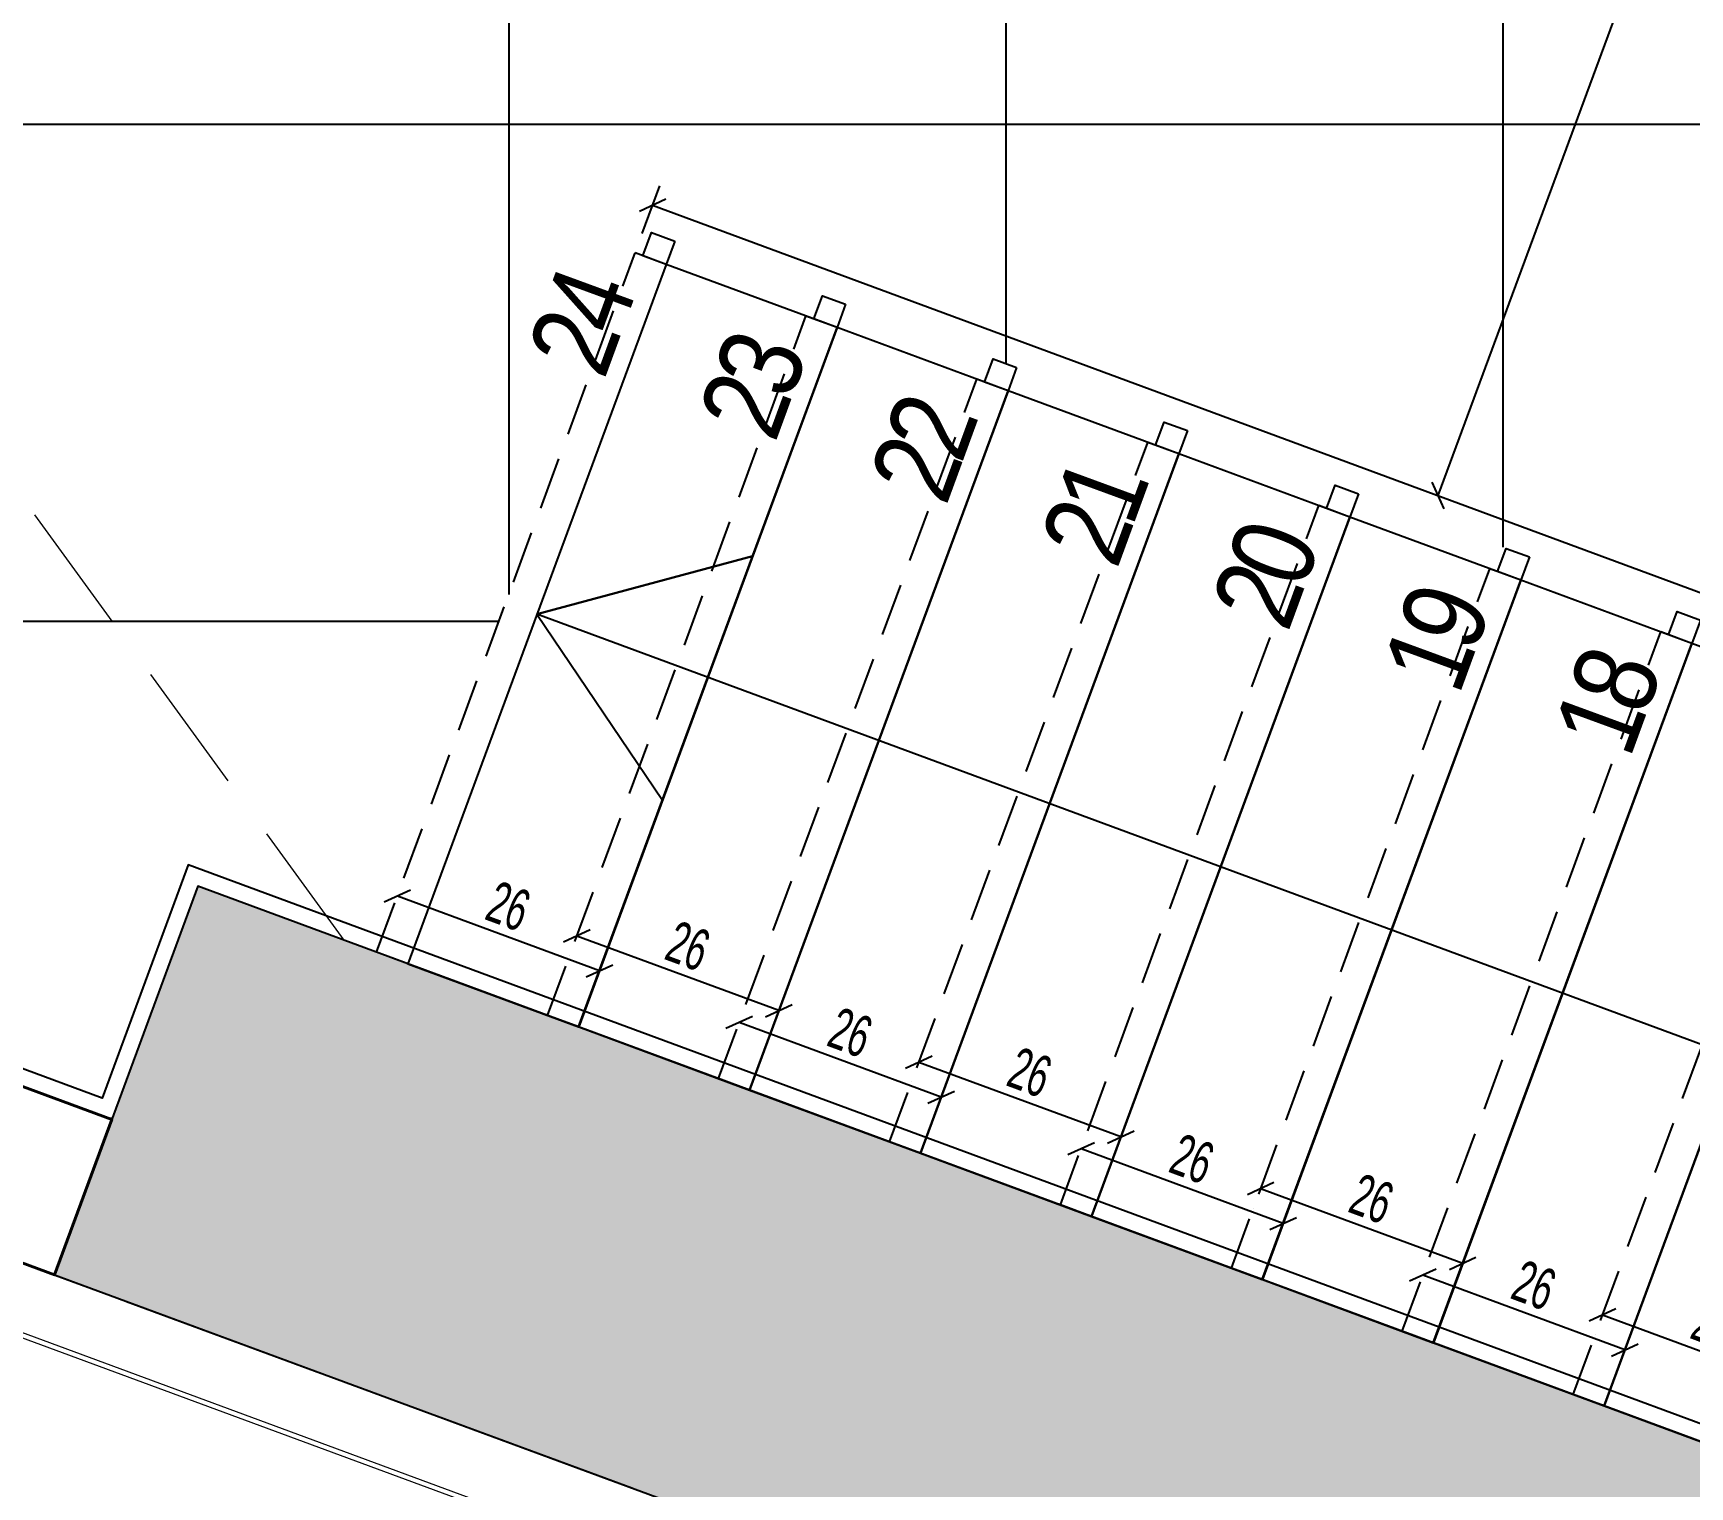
# Model space of a CAD drawing. Header units: millimetres. Extents: x 933584 to 974011, y 4545988 to 4553664.
# Drawn here: x 946610.4 to 946810.4, y 4550421.3 to 4550596.7 of the extents above; entities that cross this region are included whole.
import ezdxf

# ---------------------------------------------------------------- set-up
doc = ezdxf.new("R2010")
doc.units = ezdxf.units.MM
doc.header["$PDMODE"] = 35
for name, pattern in [('568_AVN_KES_01$0$HIDDEN', [0.375, 0.25, -0.125]), ('CENTER', [2, 1.25, -0.25, 0.25, -0.25]), ('HIDDEN', [9.525, 6.35, -3.175]), ('HIDDEN2', [4.7625, 3.175, -1.5875])]:
    doc.linetypes.add(name, pattern=pattern)
doc.layers.get('0').update_dxf_attribs({"color": 255})
doc.layers.get('Defpoints').update_dxf_attribs({"color": 8})
for name, color, linetype in [('0-CSX-CXS_20', 14, 'CENTER'), ('0-DMS-50', 143, 'Continuous'), ('0-EST-MEA', 10, 'Continuous'), ('0-HSL-HTC_200', 1, 'Continuous'), ('0-HSL-SLD', 252, 'Continuous'), ('0-LNS-SLN', 6, 'Continuous'), ('0-LNS-SPL', 13, '568_AVN_KES_01$0$HIDDEN'), ('0-TXT-NXS', 7, 'Continuous'), ('2-SPS-RCN', 2, 'Continuous')]:
    doc.layers.add(name, color=color, linetype=linetype)
for name, color, linetype, lineweight in [('2-SPS-IBW', 5, 'Continuous', 40), ('CM', 4, 'Continuous', 5), ('mimariKIRIS', 251, 'HIDDEN2', 0)]:
    doc.layers.add(name, color=color, linetype=linetype, lineweight=lineweight)
doc.styles.add('139_UYG_PLN$0$Dumankaya_fikirtepe_VAZIYET_PLANI$0$Standard', font='arial.ttf')
doc.styles.add('dim_romans_50', font='swissl.ttf', dxfattribs={"width": 0.6, "height": 5})
doc.dimstyles.new('ONK_dim 1_50', dxfattribs={"dimscale": 5, "dimtxt": 4, "dimasz": 0.5, "dimexe": 0.5, "dimexo": 0.5, "dimgap": 0.2, "dimtad": 1, "dimdec": 1, "dimrnd": 0.5, "dimzin": 9, "dimtxsty": 'dim_romans_50', "dimblk": 'OBLIQUE', "dimcen": 1, "dimclre": 256, "dimclrt": 256, "dimazin": 2, "dimtfac": 1, "dimtdec": 1, "dimtix": 1, "dimtmove": 2, "dimatfit": 3, "dimldrblk": 'OBLIQUE', "dimfxl": 3, "dimfxlon": 1, "dimarcsym": 0})

# ---------------------------------------------------------------- blocks, each defined once
blk = doc.blocks.new('ZVBXZDVB')
at = {"layer": '0-CSX-CXS_20', "ltscale": 20}
blk.add_lwpolyline([(933721.5, 4552054.44), (934876.25, 4551628.21)], dxfattribs=at)
blk = doc.blocks.new('xcvxcbv-flatten-1')
at = {"layer": '2-SPS-IBW'}
blk.add_lwpolyline([(934013, 4550609.59), (933993.28, 4550616.86), (933863.85, 4550794.73), (933863.85, 4550923.49), (933966.85, 4550923.49), (933966.85, 4550975.49), (933863.85, 4550975.49), (933863.85, 4550990.49), (933981.85, 4550990.49), (933981.85, 4550877.49), (933882.35, 4550877.49), (933882.35, 4550804.49), (934007.08, 4550633.09), (934019.92, 4550628.36), (934013, 4550609.59)], dxfattribs=at)
blk = doc.blocks.new('XCVBXCVBXZ-flatten-1')
at = {"layer": 'CM'}
for p, q in [((934087.1, 4553411.08), (933988.14, 4553447.61)), ((934086.89, 4553410.52), (933987.93, 4553447.05))]:
    blk.add_line(p, q, dxfattribs=at)
blk = doc.blocks.new('fdbxcbxb')
at = {"layer": '0-LNS-SLN', "linetype": 'HIDDEN'}
blk.add_lwpolyline([(936147.2, 4550487.53), (936178.39, 4550571.95)], dxfattribs=at)
at = {"layer": '0-LNS-SLN'}
for points in [[(936182.15, 4550570.56), (936178.39, 4550571.95)], [(936150.95, 4550486.14), (936147.2, 4550487.53)]]:
    blk.add_lwpolyline(points, dxfattribs=at)
blk.add_lwpolyline([(936150.95, 4550486.14), (936171.58, 4550478.51), (936202.78, 4550562.93), (936182.15, 4550570.56)], close=True, dxfattribs=at)
blk = doc.blocks.new('DVCDSFVBDSV')
at = {"layer": '0-LNS-SLN'}
for points in [[(936187.87, 4550571.64), (936186.84, 4550568.83), (936184.02, 4550569.87), (936185.06, 4550572.68), (936187.87, 4550571.64)], [(936208.51, 4550564.01), (936207.47, 4550561.2), (936204.66, 4550562.24), (936205.7, 4550565.05), (936208.51, 4550564.01)], [(936229.15, 4550556.39), (936228.11, 4550553.57), (936225.29, 4550554.61), (936226.33, 4550557.43), (936229.15, 4550556.39)], [(936249.78, 4550548.76), (936248.74, 4550545.95), (936245.93, 4550546.99), (936246.97, 4550549.8), (936249.78, 4550548.76)], [(936270.42, 4550541.14), (936269.38, 4550538.32), (936266.56, 4550539.36), (936267.6, 4550542.18), (936270.42, 4550541.14)], [(936645.86, 4550351.22), (936171.24, 4550526.62), (936197.27, 4550533.59), (936171.24, 4550526.62), (936186.39, 4550504.15)], [(936291.05, 4550533.51), (936290.01, 4550530.7), (936287.2, 4550531.74), (936288.24, 4550534.55), (936291.05, 4550533.51)], [(936311.69, 4550525.88), (936310.65, 4550523.07), (936307.84, 4550524.11), (936308.88, 4550526.92), (936311.69, 4550525.88)]]:
    blk.add_lwpolyline(points, dxfattribs=at)
for p in [(4.69, -1.73), (25.33, -9.36), (45.96, -16.99), (66.6, -24.61), (87.23, -32.24), (107.87, -39.86), (128.51, -47.49), (149.14, -55.12)]:
    blk.add_blockref('fdbxcbxb', p)
blk = doc.blocks.new('fdvd-flatten-1')
at = {"layer": '2-SPS-RCN'}
blk.add_lwpolyline([(934652.94, 4550373.38), (934659.71, 4550423.91), (934030.31, 4550656.51), (934013, 4550609.59)], close=True, dxfattribs=at)
blk = doc.blocks.new('asdvdsv')
at = {"layer": '0-HSL-HTC_200'}
h = blk.add_hatch(dxfattribs=at)
h.set_pattern_fill('ANSI33', color=256)
h.set_pattern_definition([(45, (935301.9395, 4553293.885), (-4.490128, 4.490128), []), (45, (935306.4297, 4553293.885), (-4.490128, 4.490128), [3.175, -1.5875])])
h.paths.add_polyline_path([(939752.94, 4550210.64), (939759.71, 4550261.17), (939130.31, 4550493.76), (939113, 4550446.85)])
blk.add_blockref('fdvd-flatten-1', (5100, -162.74))
blk = doc.blocks.new('vbxcb')
at = {"layer": 'mimariKIRIS', "ltscale": 5}
blk.add_lwpolyline([(942590.28, 4549378.4), (942466.16, 4549548.96), (942466.16, 4549896.91)], dxfattribs=at)
blk = doc.blocks.new('dbcxbxcbcxb')
at = {"layer": '0-HSL-SLD'}
for points in [[(941412.37, 4550832.68), (941412.37, 4550534.7)], [(941352.37, 4550672.76), (941352.37, 4550556.87)], [(941292.37, 4550655.41), (941292.37, 4550528.98)], [(941147.62, 4550585.75), (941536.12, 4550585.75)], [(941191.29, 4550525.75), (941291.18, 4550525.75)], [(941244.07, 4550465.75), (941244.5, 4550465.75)]]:
    blk.add_lwpolyline(points, dxfattribs=at)
blk = doc.blocks.new('_Oblique')
at = {"color": 0, "linetype": 'ByBlock', "lineweight": -2}
blk.add_line((-0.5, -0.5), (0.5, 0.5), dxfattribs=at)
blk = doc.blocks.new('*D1591')
at = {"layer": '0-DMS-50', "color": 0, "lineweight": -2}
blk.add_line((946824.27, 4550432.98), (946799.88, 4550442), dxfattribs=at)
at = {"layer": '0-DMS-50', "lineweight": -2}
for p, q in [((946799.01, 4550439.65), (946799.01, 4550439.65)), ((946823.4, 4550430.64), (946823.4, 4550430.64))]:
    blk.add_line(p, q, dxfattribs=at)
at = {"layer": 'Defpoints', "color": 0}
for p in [(946799.88, 4550442), (946799.88, 4550442), (946824.27, 4550432.98)]:
    blk.add_point(p, dxfattribs=at)
at = {"layer": '0-DMS-50', "color": 0, "linetype": 'ByBlock', "lineweight": -2, "xscale": 2.5, "yscale": 2.5, "zscale": 2.5}
for p, rotation in [((946799.88, 4550442), 159.718194096898), ((946824.27, 4550432.98), 339.718194096898)]:
    blk.add_blockref('_Oblique', p, dxfattribs=dict(at, rotation=rotation))
at = {"layer": '0-DMS-50', "insert": (946813.29, 4550440.77), "char_height": 5, "attachment_point": 5, "rotation": 339.7182, "style": 'dim_romans_50'}
blk.add_mtext('26', dxfattribs=at)
blk = doc.blocks.new('*D1592')
at = {"layer": '0-DMS-50', "color": 0, "lineweight": -2}
blk.add_line((946802.59, 4550437.79), (946778.2, 4550446.81), dxfattribs=at)
at = {"layer": '0-DMS-50', "lineweight": -2}
for p, q in [((946777.34, 4550444.46), (946777.34, 4550444.46)), ((946801.73, 4550435.45), (946801.73, 4550435.45))]:
    blk.add_line(p, q, dxfattribs=at)
at = {"layer": 'Defpoints', "color": 0}
for p in [(946778.2, 4550446.81), (946778.2, 4550446.81), (946802.59, 4550437.79)]:
    blk.add_point(p, dxfattribs=at)
at = {"layer": '0-DMS-50', "color": 0, "linetype": 'ByBlock', "lineweight": -2, "xscale": 2.5, "yscale": 2.5, "zscale": 2.5}
for p, rotation in [((946778.2, 4550446.81), 159.718194379561), ((946802.59, 4550437.79), 339.718194379561)]:
    blk.add_blockref('_Oblique', p, dxfattribs=dict(at, rotation=rotation))
at = {"layer": '0-DMS-50', "insert": (946791.61, 4550445.58), "char_height": 5, "attachment_point": 5, "rotation": 339.7182, "style": 'dim_romans_50'}
blk.add_mtext('26', dxfattribs=at)
blk = doc.blocks.new('*D1593')
at = {"layer": '0-DMS-50', "color": 0, "lineweight": -2}
blk.add_line((946783, 4550448.23), (946758.61, 4550457.25), dxfattribs=at)
at = {"layer": '0-DMS-50', "lineweight": -2}
for p, q in [((946757.74, 4550454.9), (946757.74, 4550454.9)), ((946782.13, 4550445.89), (946782.13, 4550445.89))]:
    blk.add_line(p, q, dxfattribs=at)
at = {"layer": 'Defpoints', "color": 0}
for p in [(946758.61, 4550457.25), (946758.61, 4550457.25), (946783, 4550448.23)]:
    blk.add_point(p, dxfattribs=at)
at = {"layer": '0-DMS-50', "color": 0, "linetype": 'ByBlock', "lineweight": -2, "xscale": 2.5, "yscale": 2.5, "zscale": 2.5}
for p, rotation in [((946758.61, 4550457.25), 159.718194096898), ((946783, 4550448.23), 339.718194096898)]:
    blk.add_blockref('_Oblique', p, dxfattribs=dict(at, rotation=rotation))
at = {"layer": '0-DMS-50', "insert": (946772.01, 4550456.02), "char_height": 5, "attachment_point": 5, "rotation": 339.7182, "style": 'dim_romans_50'}
blk.add_mtext('26', dxfattribs=at)
blk = doc.blocks.new('*D1594')
at = {"layer": '0-DMS-50', "color": 0, "lineweight": -2}
blk.add_line((946761.32, 4550453.05), (946736.93, 4550462.06), dxfattribs=at)
at = {"layer": '0-DMS-50', "lineweight": -2}
for p, q in [((946736.07, 4550459.71), (946736.07, 4550459.71)), ((946760.45, 4550450.7), (946760.45, 4550450.7))]:
    blk.add_line(p, q, dxfattribs=at)
at = {"layer": 'Defpoints', "color": 0}
for p in [(946736.93, 4550462.06), (946736.93, 4550462.06), (946761.32, 4550453.05)]:
    blk.add_point(p, dxfattribs=at)
at = {"layer": '0-DMS-50', "color": 0, "linetype": 'ByBlock', "lineweight": -2, "xscale": 2.5, "yscale": 2.5, "zscale": 2.5}
for p, rotation in [((946736.93, 4550462.06), 159.718194379561), ((946761.32, 4550453.05), 339.718194379561)]:
    blk.add_blockref('_Oblique', p, dxfattribs=dict(at, rotation=rotation))
at = {"layer": '0-DMS-50', "insert": (946750.34, 4550460.84), "char_height": 5, "attachment_point": 5, "rotation": 339.7182, "style": 'dim_romans_50'}
blk.add_mtext('26', dxfattribs=at)
blk = doc.blocks.new('*D1595')
at = {"layer": '0-DMS-50', "color": 0, "lineweight": -2}
blk.add_line((946741.72, 4550463.49), (946717.34, 4550472.5), dxfattribs=at)
at = {"layer": '0-DMS-50', "lineweight": -2}
for p, q in [((946716.47, 4550470.15), (946716.47, 4550470.15)), ((946740.86, 4550461.14), (946740.86, 4550461.14))]:
    blk.add_line(p, q, dxfattribs=at)
at = {"layer": 'Defpoints', "color": 0}
for p in [(946717.34, 4550472.5), (946717.34, 4550472.5), (946741.72, 4550463.49)]:
    blk.add_point(p, dxfattribs=at)
at = {"layer": '0-DMS-50', "color": 0, "linetype": 'ByBlock', "lineweight": -2, "xscale": 2.5, "yscale": 2.5, "zscale": 2.5}
for p, rotation in [((946717.34, 4550472.5), 159.718194096898), ((946741.72, 4550463.49), 339.718194096898)]:
    blk.add_blockref('_Oblique', p, dxfattribs=dict(at, rotation=rotation))
at = {"layer": '0-DMS-50', "insert": (946730.74, 4550471.28), "char_height": 5, "attachment_point": 5, "rotation": 339.7182, "style": 'dim_romans_50'}
blk.add_mtext('26', dxfattribs=at)
blk = doc.blocks.new('*D1596')
at = {"layer": '0-DMS-50', "color": 0, "lineweight": -2}
blk.add_line((946720.05, 4550468.3), (946695.66, 4550477.31), dxfattribs=at)
at = {"layer": '0-DMS-50', "lineweight": -2}
for p, q in [((946694.79, 4550474.97), (946694.79, 4550474.97)), ((946719.18, 4550465.95), (946719.18, 4550465.95))]:
    blk.add_line(p, q, dxfattribs=at)
at = {"layer": 'Defpoints', "color": 0}
for p in [(946695.66, 4550477.31), (946695.66, 4550477.31), (946720.05, 4550468.3)]:
    blk.add_point(p, dxfattribs=at)
at = {"layer": '0-DMS-50', "color": 0, "linetype": 'ByBlock', "lineweight": -2, "xscale": 2.5, "yscale": 2.5, "zscale": 2.5}
for p, rotation in [((946695.66, 4550477.31), 159.718194379561), ((946720.05, 4550468.3), 339.718194379561)]:
    blk.add_blockref('_Oblique', p, dxfattribs=dict(at, rotation=rotation))
at = {"layer": '0-DMS-50', "insert": (946709.07, 4550476.09), "char_height": 5, "attachment_point": 5, "rotation": 339.7182, "style": 'dim_romans_50'}
blk.add_mtext('26', dxfattribs=at)
blk = doc.blocks.new('*D1597')
at = {"layer": '0-DMS-50', "color": 0, "lineweight": -2}
blk.add_line((946700.45, 4550478.74), (946676.06, 4550487.75), dxfattribs=at)
at = {"layer": '0-DMS-50', "lineweight": -2}
for p, q in [((946675.2, 4550485.41), (946675.2, 4550485.41)), ((946699.59, 4550476.39), (946699.59, 4550476.39))]:
    blk.add_line(p, q, dxfattribs=at)
at = {"layer": 'Defpoints', "color": 0}
for p in [(946676.06, 4550487.75), (946676.06, 4550487.75), (946700.45, 4550478.74)]:
    blk.add_point(p, dxfattribs=at)
at = {"layer": '0-DMS-50', "color": 0, "linetype": 'ByBlock', "lineweight": -2, "xscale": 2.5, "yscale": 2.5, "zscale": 2.5}
for p, rotation in [((946676.06, 4550487.75), 159.718194096898), ((946700.45, 4550478.74), 339.718194096898)]:
    blk.add_blockref('_Oblique', p, dxfattribs=dict(at, rotation=rotation))
at = {"layer": '0-DMS-50', "insert": (946689.47, 4550486.53), "char_height": 5, "attachment_point": 5, "rotation": 339.7182, "style": 'dim_romans_50'}
blk.add_mtext('26', dxfattribs=at)
blk = doc.blocks.new('*D1598')
at = {"layer": '0-DMS-50', "color": 0, "lineweight": -2}
blk.add_line((946678.78, 4550483.55), (946654.39, 4550492.56), dxfattribs=at)
at = {"layer": '0-DMS-50', "lineweight": -2}
for p, q in [((946653.52, 4550490.22), (946653.52, 4550490.22)), ((946677.91, 4550481.21), (946677.91, 4550481.21))]:
    blk.add_line(p, q, dxfattribs=at)
at = {"layer": 'Defpoints', "color": 0}
for p in [(946654.39, 4550492.56), (946654.39, 4550492.56), (946678.78, 4550483.55)]:
    blk.add_point(p, dxfattribs=at)
at = {"layer": '0-DMS-50', "color": 0, "linetype": 'ByBlock', "lineweight": -2, "xscale": 2.5, "yscale": 2.5, "zscale": 2.5}
for p, rotation in [((946654.39, 4550492.56), 159.718194379561), ((946678.78, 4550483.55), 339.718194379561)]:
    blk.add_blockref('_Oblique', p, dxfattribs=dict(at, rotation=rotation))
at = {"layer": '0-DMS-50', "insert": (946667.79, 4550491.34), "char_height": 5, "attachment_point": 5, "rotation": 339.7182, "style": 'dim_romans_50'}
blk.add_mtext('26', dxfattribs=at)
blk = doc.blocks.new('*D1603')
at = {"layer": '0-DMS-50', "lineweight": -2}
for p, q in [((946683.95, 4550572.56), (946686.07, 4550578.3)), ((947162.33, 4550395.77), (947164.45, 4550401.52))]:
    blk.add_line(p, q, dxfattribs=at)
at = {"layer": '0-DMS-50', "color": 0, "lineweight": -2}
blk.add_line((946685.21, 4550575.96), (947163.59, 4550399.17), dxfattribs=at)
at = {"layer": 'Defpoints', "color": 0}
for p in [(946683.08, 4550570.21), (947163.59, 4550399.17), (947161.46, 4550393.43)]:
    blk.add_point(p, dxfattribs=at)
at = {"layer": '0-DMS-50', "color": 0, "linetype": 'ByBlock', "lineweight": -2, "xscale": 2.5, "yscale": 2.5, "zscale": 2.5}
for p, rotation in [((946685.21, 4550575.96), 159.7181943794386), ((947163.59, 4550399.17), 339.7181943794386)]:
    blk.add_blockref('_Oblique', p, dxfattribs=dict(at, rotation=rotation))
at = {"layer": '0-DMS-50', "insert": (946925.61, 4550490.85), "char_height": 5, "attachment_point": 5, "rotation": 339.7182, "style": 'dim_romans_50'}
blk.add_mtext('510', dxfattribs=at)
blk = doc.blocks.new('*D1616')
at = {"layer": '0-DMS-50', "color": 0, "lineweight": -2}
blk.add_line((946879.22, 4550809.4), (946780, 4550540.93), dxfattribs=at)
at = {"layer": '0-DMS-50', "lineweight": -2}
for p, q in [((946881.56, 4550808.53), (946881.56, 4550808.53)), ((946782.35, 4550540.06), (946782.35, 4550540.06))]:
    blk.add_line(p, q, dxfattribs=at)
at = {"layer": 'Defpoints', "color": 0}
for p in [(946879.22, 4550809.4), (946780, 4550540.93), (946780, 4550540.93)]:
    blk.add_point(p, dxfattribs=at)
at = {"layer": '0-DMS-50', "color": 0, "linetype": 'ByBlock', "lineweight": -2, "xscale": 2.5, "yscale": 2.5, "zscale": 2.5}
for p, rotation in [((946879.22, 4550809.4), 69.71819437943527), ((946780, 4550540.93), 249.7181943794353)]:
    blk.add_blockref('_Oblique', p, dxfattribs=dict(at, rotation=rotation))
at = {"layer": '0-DMS-50', "insert": (946826.33, 4550676.37), "char_height": 5, "attachment_point": 5, "rotation": 69.7182, "style": 'dim_romans_50'}
blk.add_mtext('286', dxfattribs=at)

msp = doc.modelspace()

# ---------------------------------------------------------------- linework, layer by layer
at = {"layer": '0-LNS-SPL', "linetype": 'ByBlock', "ltscale": 0.5}
msp.add_lwpolyline([(947267.85, 4550294.61), (947196.85, 4550294.61), (947196.85, 4550286.53), (946629.13, 4550496.33), (946618.74, 4550468.18), (946608.34, 4550472.02), (946484.35, 4550642.4), (946484.35, 4550712.75), (946583.85, 4550712.75), (946583.85, 4550829.75), (946461.85, 4550829.75), (946461.85, 4550826.35)], dxfattribs=at)

# ---------------------------------------------------------------- block references
for name, p in [('XCVBXCVBXZ-flatten-1', (12600, -3000)), ('xcvxcbv-flatten-1', (12600, -162.74)), ('asdvdsv', (7500, 0)), ('vbxcb', (4057.69, 1108.84)), ('dbcxbxcbcxb', (5375.48, 0))]:
    msp.add_blockref(name, p)
at = {"layer": '0-EST-MEA'}
msp.add_blockref('DVCDSFVBDSV', (10500, 0), dxfattribs=at)
at = {"layer": '0-LNS-SLN'}
msp.add_blockref('ZVBXZDVB', (12600, -1500), dxfattribs=at)

# ---------------------------------------------------------------- texts
at = {"layer": '0-TXT-NXS', "char_height": 10, "attachment_point": 3, "rotation": 69.8726, "style": '139_UYG_PLN$0$Dumankaya_fikirtepe_VAZIYET_PLANI$0$Standard'}
for s, insert in [('{\\T0.8;\\fArial Narrow|b0|i0|c162|p34;24}', (946673.68, 4550568.38, 1.23)), ('{\\T0.8;\\fArial Narrow|b0|i0|c162|p34;23}', (946694.31, 4550560.75, 1.23)), ('{\\T0.8;\\fArial Narrow|b0|i0|c162|p34;22}', (946714.95, 4550553.13, 1.23)), ('{\\T0.8;\\fArial Narrow|b0|i0|c162|p34;21}', (946735.58, 4550545.5, 1.23)), ('{\\T0.8;\\fArial Narrow|b0|i0|c162|p34;20}', (946756.22, 4550537.87, 1.23)), ('{\\T0.8;\\fArial Narrow|b0|i0|c162|p34;19}', (946776.86, 4550530.25, 1.23)), ('{\\T0.8;\\fArial Narrow|b0|i0|c162|p34;18}', (946797.49, 4550522.62, 1.23))]:
    msp.add_mtext_dynamic_manual_height_columns(s, width=10, gutter_width=12.5, heights=[0], dxfattribs=dict(at, insert=insert))

# ---------------------------------------------------------------- dimensions: what is measured, and where the dimension line sits
at = {"layer": '0-DMS-50'}
for p1, p2, distance, picture, middle in [((946879.22, 4550809.4), (946780, 4550540.93), 0, '*D1616', (946826.33, 4550676.37)), ((946683.08, 4550570.21), (947161.46, 4550393.43), 6.13, '*D1603', (946925.61, 4550490.85)), ((946678.78, 4550483.55), (946654.39, 4550492.56), 0, '*D1598', (946667.79, 4550491.34)), ((946700.45, 4550478.74), (946676.06, 4550487.75), 0, '*D1597', (946689.47, 4550486.53)), ((946720.05, 4550468.3), (946695.66, 4550477.31), 0, '*D1596', (946709.07, 4550476.09)), ((946741.72, 4550463.49), (946717.34, 4550472.5), 0, '*D1595', (946730.74, 4550471.28)), ((946761.32, 4550453.05), (946736.93, 4550462.06), 0, '*D1594', (946750.34, 4550460.84)), ((946783, 4550448.23), (946758.61, 4550457.25), 0, '*D1593', (946772.01, 4550456.02)), ((946802.59, 4550437.79), (946778.2, 4550446.81), 0, '*D1592', (946791.61, 4550445.58)), ((946824.27, 4550432.98), (946799.88, 4550442), 0, '*D1591', (946813.29, 4550440.77))]:
    dim = msp.add_aligned_dim(p1=p1, p2=p2, distance=distance, dimstyle='ONK_dim 1_50', dxfattribs=at)
    dim.commit()
    dim.dimension.update_dxf_attribs({"geometry": picture, "text_midpoint": middle})

doc.saveas('drawing.dxf')
